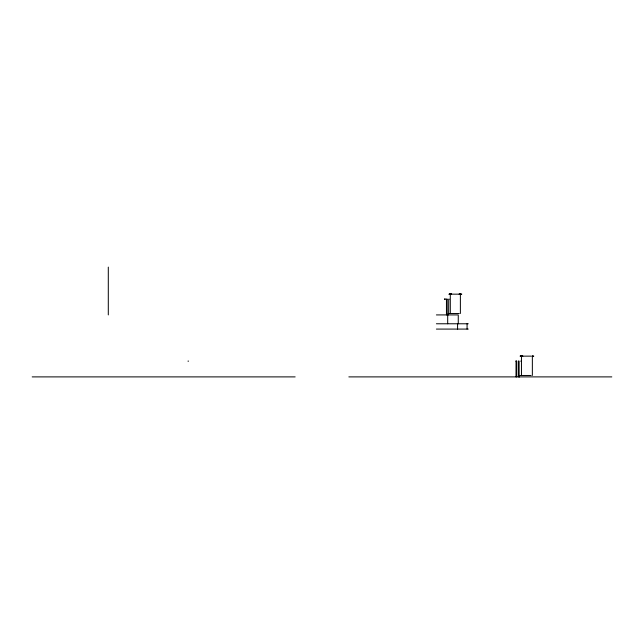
<?xml version="1.0" encoding="UTF-8"?>
<svg xmlns="http://www.w3.org/2000/svg" width="644" height="644" viewBox="0 0 644 644"><rect width="100%" height="100%" fill="white"/><g stroke="black" fill="none" stroke-linecap="round" stroke-linejoin="round"><path stroke-width="0.97" d="M451.597 294.002L451.033 293.865A4.154 4.146 90 0 0 450.655 293.825L449.931 293.825A4.162 4.146 -90 0 0 449.552 293.865L448.932 294.195L449.552 294.461A4.162 4.146 90 0 0 449.931 294.509L450.655 294.509A4.154 4.146 90 0 0 451.033 294.461L451.372 294.38M520.69 355.842L520.054 356.108L520.69 356.438M459.22 293.914L461.788 294.131L459.736 294.517M532.186 356.494L533.771 356.14L532.186 355.786M459.736 293.809L460.227 293.809M459.253 294.163L450.293 294.163L450.293 313.499M446.542 299.154L447.081 299.154M449.271 299.154L448.731 299.154L448.643 313.934M459.269 313.499L448.224 313.499L448.224 314.916M436.391 314.916L458.262 314.916L458.262 323.771M436.391 323.771L468.26 323.771M436.391 329.084L468.26 329.084M531.147 356.14L521.463 356.14L521.463 375.476M187.959 361.131L188.587 361.131M518.468 361.131L519.104 361.131L519.144 376.893M520.666 361.131L521.294 361.131M531.147 375.476L519.346 375.476L519.346 376.893M32.2 376.893L295.153 376.893M348.847 376.893L611.8 376.893M459.22 294.413L460.219 294.517M451.436 293.938L451.235 293.889A4.878 4.862 -90 0 0 449.568 293.873M449.23 294.389L449.456 294.437A4.878 4.862 -90 0 0 450.47 294.517M532.355 356.14L532.355 375.476M518.436 361.131L518.436 376.893M516.721 376.893L516.721 361.131C514.999 359.867 517.1 362.467 516.053 361.131L516.013 376.893M467.069 323.771L467.069 329.084M460.38 294.163L460.38 313.499M457.57 323.771L457.57 329.084M447.693 314.916L447.693 323.771M447.161 299.154L447.161 314.916M446.453 299.154L446.453 314.916M108.297 267.107L108.297 314.916M520.569 355.866A4.878 4.862 -90 0 1 522.236 355.85L522.872 356.108L522.348 356.414A4.878 4.862 -90 0 1 520.61 356.414M444.601 299.138C445.672 300.579 445.503 297.584 444.601 299.114"/></g></svg>
